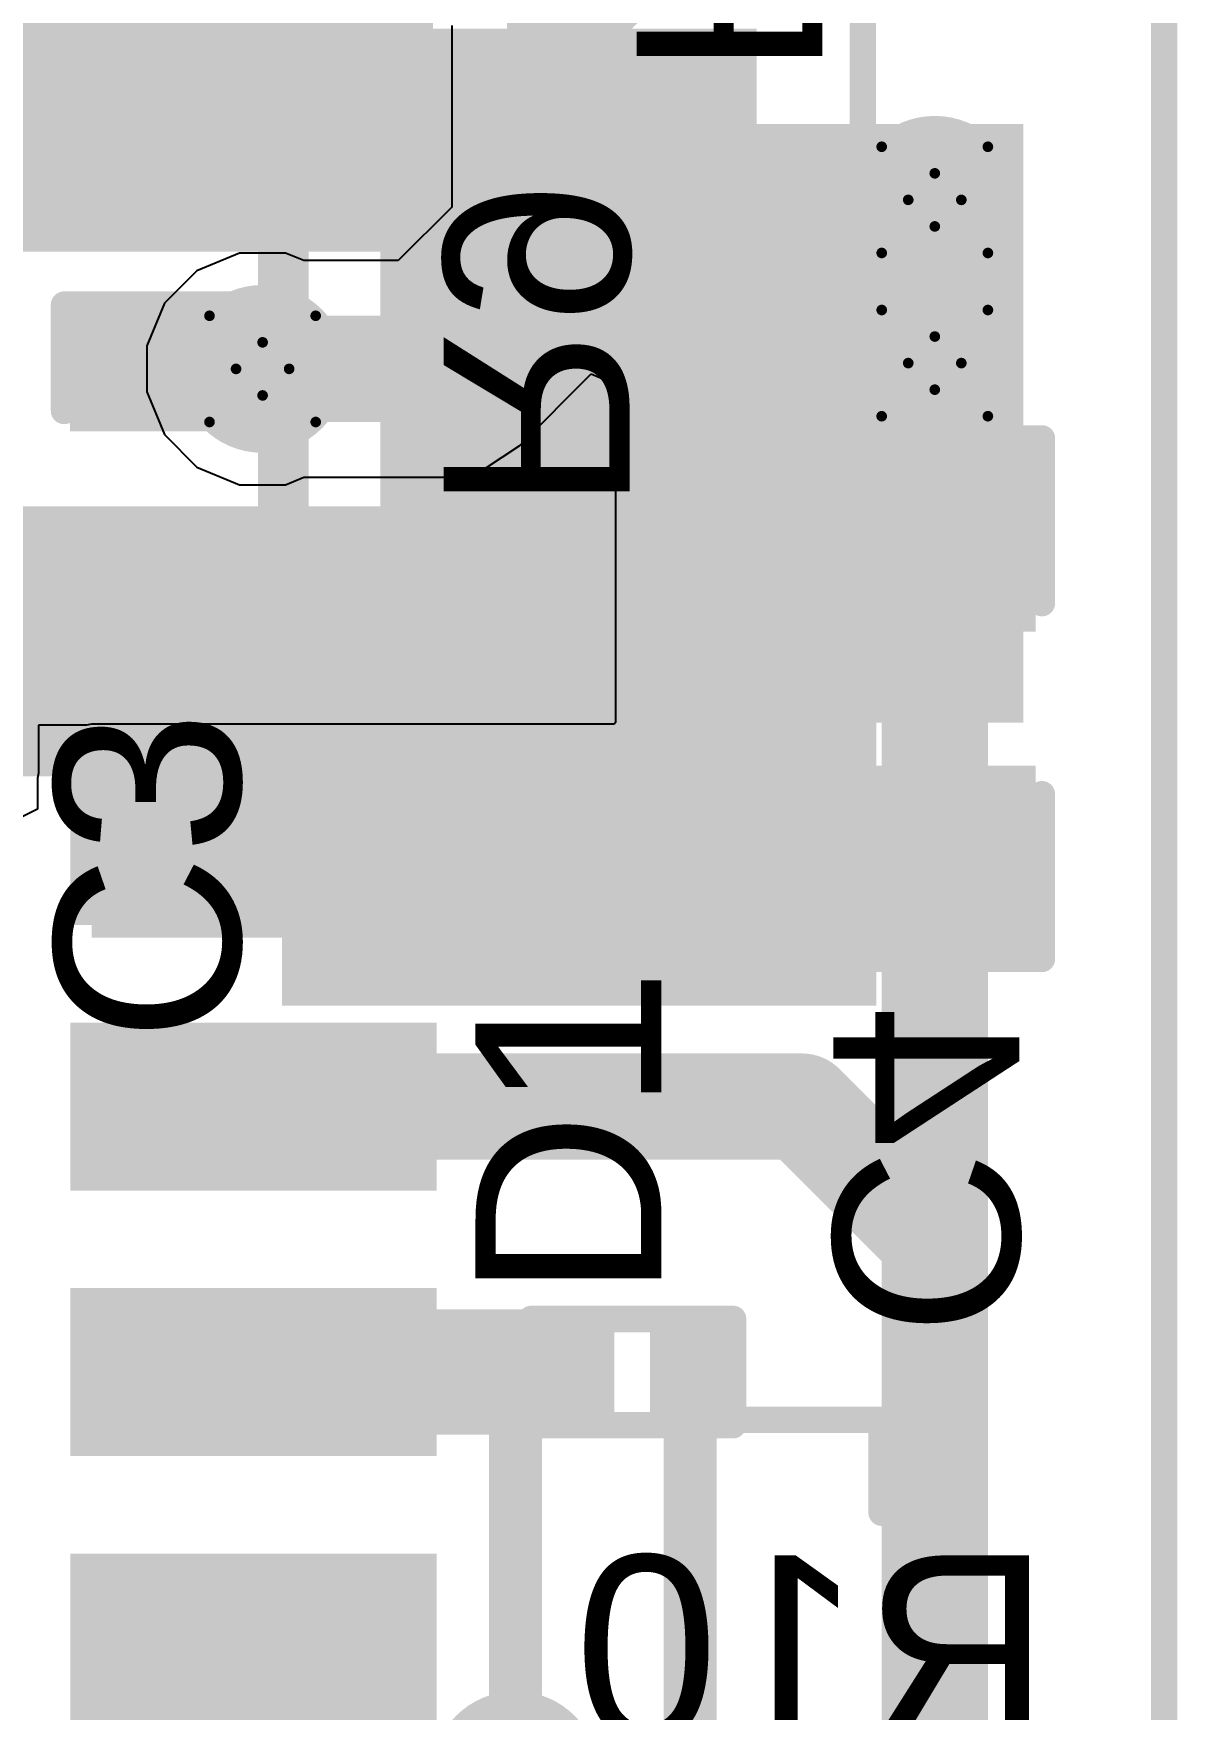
# Model space of a CAD drawing. Header units: inches. Extents: x -0.8 to 12, y -0.1 to 3.7.
# Drawn here: x 1.0862 to 1.3017, y 0.7085 to 1.0241 of the extents above; entities that cross this region are included whole.
import ezdxf

# ---------------------------------------------------------------- set-up
doc = ezdxf.new("R2010")
doc.units = ezdxf.units.IN
doc.header["$MEASUREMENT"] = 0
for name, color, linetype in [('Board Outline', 216, 'Continuous'), ('Bottom Layer', 5, 'Continuous'), ('Bottom Overlay', 54, 'Continuous'), ('Bottom Paste', 16, 'Continuous'), ('Bottom Solder', 6, 'Continuous'), ('Drill Drawing', 1, 'Continuous'), ('Top Layer', 1, 'Continuous'), ('Top Overlay', 2, 'Continuous'), ('Top Paste', 8, 'Continuous'), ('Top Solder', 216, 'Continuous'), ('Via Holes', 16, 'Continuous')]:
    doc.layers.add(name, color=color, linetype=linetype)
doc.styles.add('Arial', font='', dxfattribs={"height": 0.2})
doc.styles.get('Arial').set_extended_font_data('Arial')

# ---------------------------------------------------------------- blocks, each defined once
blk = doc.blocks.new('VMMC0571J150MV_B_6')
at = {"layer": 'Bottom Layer'}
for points in [[(-0.02756, 0.01969), (-0.02756, -0.01969), (-0.15748, -0.01969), (-0.15748, 0.01969)], [(0.15748, 0.01969), (0.15748, -0.01969), (0.02756, -0.01969), (0.02756, 0.01969)]]:
    blk.add_hatch(color=5, dxfattribs=at).paths.add_polyline_path(points)
at = {"layer": 'Bottom Paste'}
for points in [[(-0.02756, 0.01969), (-0.02756, -0.01969), (-0.15748, -0.01969), (-0.15748, 0.01969)], [(0.15748, 0.01969), (0.15748, -0.01969), (0.02756, -0.01969), (0.02756, 0.01969)]]:
    blk.add_hatch(color=16, dxfattribs=at).paths.add_polyline_path(points)
at = {"layer": 'Bottom Solder'}
for points in [[(-0.02356, 0.02369), (-0.02356, -0.02369), (-0.16148, -0.02369), (-0.16148, 0.02369)], [(0.16148, 0.02369), (0.16148, -0.02369), (0.02356, -0.02369), (0.02356, 0.02369)]]:
    blk.add_hatch(color=6, dxfattribs=at).paths.add_polyline_path(points)
at = {"layer": 'Bottom Overlay'}
for points in [[(-0.13, 0.097, 0.005, 0.005, 0), (-0.095, 0.132, 0.005, 0.005, 0)], [(-0.095, 0.132, 0.005, 0.005, 0), (0.131, 0.132, 0.005, 0.005, 0)], [(0.131, 0.053, 0.005, 0.005, 0), (0.131, 0.132, 0.005, 0.005, 0)], [(-0.13, 0.064, 0.005, 0.005, 0), (-0.13, 0.097, 0.005, 0.005, 0)], [(-0.14001, -0.05293, 0.005, 0.005, 0), (-0.14001, -0.02931, 0.005, 0.005, 0)], [(-0.15182, -0.04112, 0.005, 0.005, 0), (-0.1282, -0.04112, 0.005, 0.005, 0)], [(-0.14001, -0.05293, 0.005, 0.005, 0), (-0.14001, -0.04112, 0.005, 0.005, 0)], [(0.131, -0.132, 0.005, 0.005, 0), (0.131, -0.053, 0.005, 0.005, 0)], [(-0.13, -0.097, 0.005, 0.005, 0), (-0.13, -0.064, 0.005, 0.005, 0)], [(-0.13, -0.097, 0.005, 0.005, 0), (-0.095, -0.132, 0.005, 0.005, 0)], [(-0.095, -0.132, 0.005, 0.005, 0), (0.131, -0.132, 0.005, 0.005, 0)]]:
    blk.add_lwpolyline(points, format="xyseb", dxfattribs=at)
for points in [[(-0.09625, 0.132, 0.0025, 0.0025, 1), (-0.09375, 0.132, 0.0025, 0.0025, 1)], [(-0.09625, 0.132, 0.0025, 0.0025, 1), (-0.09375, 0.132, 0.0025, 0.0025, 1)], [(0.12975, 0.132, 0.0025, 0.0025, 1), (0.13225, 0.132, 0.0025, 0.0025, 1)], [(0.12975, 0.132, 0.0025, 0.0025, 1), (0.13225, 0.132, 0.0025, 0.0025, 1)], [(-0.13125, 0.097, 0.0025, 0.0025, 1), (-0.12875, 0.097, 0.0025, 0.0025, 1)], [(-0.13125, 0.097, 0.0025, 0.0025, 1), (-0.12875, 0.097, 0.0025, 0.0025, 1)], [(-0.13125, 0.064, 0.0025, 0.0025, 1), (-0.12875, 0.064, 0.0025, 0.0025, 1)], [(0.12975, 0.053, 0.0025, 0.0025, 1), (0.13225, 0.053, 0.0025, 0.0025, 1)], [(-0.14126, -0.02931, 0.0025, 0.0025, 1), (-0.13876, -0.02931, 0.0025, 0.0025, 1)], [(-0.15307, -0.04112, 0.0025, 0.0025, 1), (-0.15057, -0.04112, 0.0025, 0.0025, 1)], [(-0.14126, -0.04112, 0.0025, 0.0025, 1), (-0.13876, -0.04112, 0.0025, 0.0025, 1)], [(-0.12945, -0.04112, 0.0025, 0.0025, 1), (-0.12695, -0.04112, 0.0025, 0.0025, 1)], [(-0.14126, -0.05293, 0.0025, 0.0025, 1), (-0.13876, -0.05293, 0.0025, 0.0025, 1)], [(-0.14126, -0.05293, 0.0025, 0.0025, 1), (-0.13876, -0.05293, 0.0025, 0.0025, 1)], [(0.12975, -0.053, 0.0025, 0.0025, 1), (0.13225, -0.053, 0.0025, 0.0025, 1)], [(-0.13125, -0.064, 0.0025, 0.0025, 1), (-0.12875, -0.064, 0.0025, 0.0025, 1)], [(-0.13125, -0.097, 0.0025, 0.0025, 1), (-0.12875, -0.097, 0.0025, 0.0025, 1)], [(-0.13125, -0.097, 0.0025, 0.0025, 1), (-0.12875, -0.097, 0.0025, 0.0025, 1)], [(-0.09625, -0.132, 0.0025, 0.0025, 1), (-0.09375, -0.132, 0.0025, 0.0025, 1)], [(-0.09625, -0.132, 0.0025, 0.0025, 1), (-0.09375, -0.132, 0.0025, 0.0025, 1)], [(0.12975, -0.132, 0.0025, 0.0025, 1), (0.13225, -0.132, 0.0025, 0.0025, 1)], [(0.12975, -0.132, 0.0025, 0.0025, 1), (0.13225, -0.132, 0.0025, 0.0025, 1)]]:
    blk.add_lwpolyline(points, format="xyseb", close=True, dxfattribs=at)
blk = doc.blocks.new('8_SOIC_EP_B_19')
at = {"layer": 'Bottom Layer'}
for points in [[(-0.13681, 0.06319), (-0.13681, 0.08681), (-0.07579, 0.08681), (-0.07579, 0.06319)], [(0.07579, 0.06319), (0.07579, 0.08681), (0.13681, 0.08681), (0.13681, 0.06319)], [(-0.05144, -0.06894), (-0.05144, 0.06894), (0.05144, 0.06894), (0.05144, -0.06894)], [(-0.13681, 0.01319), (-0.13681, 0.03681), (-0.07579, 0.03681), (-0.07579, 0.01319)], [(0.07579, 0.01319), (0.07579, 0.03681), (0.13681, 0.03681), (0.13681, 0.01319)], [(-0.13681, -0.03681), (-0.13681, -0.01319), (-0.07579, -0.01319), (-0.07579, -0.03681)], [(0.07579, -0.03681), (0.07579, -0.01319), (0.13681, -0.01319), (0.13681, -0.03681)], [(-0.13681, -0.08681), (-0.13681, -0.06319), (-0.07579, -0.06319), (-0.07579, -0.08681)], [(0.07579, -0.08681), (0.07579, -0.06319), (0.13681, -0.06319), (0.13681, -0.08681)]]:
    blk.add_hatch(color=5, dxfattribs=at).paths.add_polyline_path(points)
at = {"layer": 'Bottom Overlay'}
blk.add_hatch(color=54, dxfattribs=at).paths.add_polyline_path([(-0.072, -0.088), (-0.059, -0.088), (-0.059, -0.062), (-0.072, -0.062)])
at = {"layer": 'Bottom Paste'}
for points in [[(-0.13681, 0.06319), (-0.13681, 0.08681), (-0.07579, 0.08681), (-0.07579, 0.06319)], [(0.07579, 0.06319), (0.07579, 0.08681), (0.13681, 0.08681), (0.13681, 0.06319)], [(-0.05144, -0.06894), (-0.05144, 0.06894), (0.05144, 0.06894), (0.05144, -0.06894)], [(-0.13681, 0.01319), (-0.13681, 0.03681), (-0.07579, 0.03681), (-0.07579, 0.01319)], [(0.07579, 0.01319), (0.07579, 0.03681), (0.13681, 0.03681), (0.13681, 0.01319)], [(-0.13681, -0.03681), (-0.13681, -0.01319), (-0.07579, -0.01319), (-0.07579, -0.03681)], [(0.07579, -0.03681), (0.07579, -0.01319), (0.13681, -0.01319), (0.13681, -0.03681)], [(-0.13681, -0.08681), (-0.13681, -0.06319), (-0.07579, -0.06319), (-0.07579, -0.08681)], [(0.07579, -0.08681), (0.07579, -0.06319), (0.13681, -0.06319), (0.13681, -0.08681)]]:
    blk.add_hatch(color=16, dxfattribs=at).paths.add_polyline_path(points)
at = {"layer": 'Bottom Solder'}
for points in [[(-0.14081, 0.05919), (-0.14081, 0.09081), (-0.07179, 0.09081), (-0.07179, 0.05919)], [(0.07179, 0.05919), (0.07179, 0.09081), (0.14081, 0.09081), (0.14081, 0.05919)], [(-0.05544, -0.07294), (-0.05544, 0.07294), (0.05544, 0.07294), (0.05544, -0.07294)], [(-0.14081, 0.00919), (-0.14081, 0.04081), (-0.07179, 0.04081), (-0.07179, 0.00919)], [(0.07179, 0.00919), (0.07179, 0.04081), (0.14081, 0.04081), (0.14081, 0.00919)], [(-0.14081, -0.04081), (-0.14081, -0.00919), (-0.07179, -0.00919), (-0.07179, -0.04081)], [(0.07179, -0.04081), (0.07179, -0.00919), (0.14081, -0.00919), (0.14081, -0.04081)], [(-0.14081, -0.09081), (-0.14081, -0.05919), (-0.07179, -0.05919), (-0.07179, -0.09081)], [(0.07179, -0.09081), (0.07179, -0.05919), (0.14081, -0.05919), (0.14081, -0.09081)]]:
    blk.add_hatch(color=6, dxfattribs=at).paths.add_polyline_path(points)
at = {"layer": 'Bottom Overlay'}
for points in [[(-0.07837, 0.098, 0.005, 0.005, 0), (0.07837, 0.098, 0.005, 0.005, 0)], [(-0.07837, 0.091, 0.005, 0.005, 0), (-0.07837, 0.098, 0.005, 0.005, 0)], [(0.07837, 0.091, 0.005, 0.005, 0), (0.07837, 0.098, 0.005, 0.005, 0)], [(-0.148, -0.08, 0.005, 0.005, 0), (-0.148, -0.07, 0.005, 0.005, 0)], [(-0.148, -0.07, 0.005, 0.005, 0), (-0.143, -0.075, 0.005, 0.005, 0)], [(-0.148, -0.08, 0.005, 0.005, 0), (-0.143, -0.075, 0.005, 0.005, 0)], [(-0.07837, -0.098, 0.005, 0.005, 0), (-0.07837, -0.091, 0.005, 0.005, 0)], [(0.07837, -0.098, 0.005, 0.005, 0), (0.07837, -0.091, 0.005, 0.005, 0)], [(-0.07837, -0.098, 0.005, 0.005, 0), (0.07837, -0.098, 0.005, 0.005, 0)]]:
    blk.add_lwpolyline(points, format="xyseb", dxfattribs=at)
for points in [[(-0.07962, 0.098, 0.0025, 0.0025, 1), (-0.07712, 0.098, 0.0025, 0.0025, 1)], [(-0.07962, 0.098, 0.0025, 0.0025, 1), (-0.07712, 0.098, 0.0025, 0.0025, 1)], [(0.07712, 0.098, 0.0025, 0.0025, 1), (0.07962, 0.098, 0.0025, 0.0025, 1)], [(0.07712, 0.098, 0.0025, 0.0025, 1), (0.07962, 0.098, 0.0025, 0.0025, 1)], [(-0.07962, 0.091, 0.0025, 0.0025, 1), (-0.07712, 0.091, 0.0025, 0.0025, 1)], [(0.07712, 0.091, 0.0025, 0.0025, 1), (0.07962, 0.091, 0.0025, 0.0025, 1)], [(-0.14925, -0.07, 0.0025, 0.0025, 1), (-0.14675, -0.07, 0.0025, 0.0025, 1)], [(-0.14925, -0.07, 0.0025, 0.0025, 1), (-0.14675, -0.07, 0.0025, 0.0025, 1)], [(-0.14425, -0.075, 0.0025, 0.0025, 1), (-0.14175, -0.075, 0.0025, 0.0025, 1)], [(-0.14425, -0.075, 0.0025, 0.0025, 1), (-0.14175, -0.075, 0.0025, 0.0025, 1)], [(-0.14925, -0.08, 0.0025, 0.0025, 1), (-0.14675, -0.08, 0.0025, 0.0025, 1)], [(-0.14925, -0.08, 0.0025, 0.0025, 1), (-0.14675, -0.08, 0.0025, 0.0025, 1)], [(-0.07962, -0.091, 0.0025, 0.0025, 1), (-0.07712, -0.091, 0.0025, 0.0025, 1)], [(0.07712, -0.091, 0.0025, 0.0025, 1), (0.07962, -0.091, 0.0025, 0.0025, 1)], [(-0.07962, -0.098, 0.0025, 0.0025, 1), (-0.07712, -0.098, 0.0025, 0.0025, 1)], [(-0.07962, -0.098, 0.0025, 0.0025, 1), (-0.07712, -0.098, 0.0025, 0.0025, 1)], [(0.07712, -0.098, 0.0025, 0.0025, 1), (0.07962, -0.098, 0.0025, 0.0025, 1)], [(0.07712, -0.098, 0.0025, 0.0025, 1), (0.07962, -0.098, 0.0025, 0.0025, 1)]]:
    blk.add_lwpolyline(points, format="xyseb", close=True, dxfattribs=at)
blk = doc.blocks.new('RES_0201_B_42')
at = {"layer": 'Bottom Layer'}
for points in [[(-0.01614, 0.00728), (-0.00551, 0.00728), (-0.00551, -0.00728), (-0.01614, -0.00728)], [(0.00551, 0.00728), (0.01614, 0.00728), (0.01614, -0.00728), (0.00551, -0.00728)]]:
    blk.add_hatch(color=5, dxfattribs=at).paths.add_polyline_path(points)
at = {"layer": 'Bottom Paste'}
for points in [[(-0.01614, 0.00728), (-0.00551, 0.00728), (-0.00551, -0.00728), (-0.01614, -0.00728)], [(0.00551, 0.00728), (0.01614, 0.00728), (0.01614, -0.00728), (0.00551, -0.00728)]]:
    blk.add_hatch(color=16, dxfattribs=at).paths.add_polyline_path(points)
at = {"layer": 'Bottom Solder'}
for points in [[(-0.01831, 0.00945), (-0.00335, 0.00945), (-0.00335, -0.00945), (-0.01831, -0.00945)], [(0.00335, 0.00945), (0.01831, 0.00945), (0.01831, -0.00945), (0.00335, -0.00945)]]:
    blk.add_hatch(color=6, dxfattribs=at).paths.add_polyline_path(points)
at = {"layer": 'Bottom Overlay'}
for points in [[(-0.019, -0.01, 0.005, 0.005, 0), (-0.019, 0.01, 0.005, 0.005, 0)], [(-0.019, 0.01, 0.005, 0.005, 0), (0.019, 0.01, 0.005, 0.005, 0)], [(0.019, -0.01, 0.005, 0.005, 0), (0.019, 0.01, 0.005, 0.005, 0)], [(-0.019, -0.01, 0.005, 0.005, 0), (0.019, -0.01, 0.005, 0.005, 0)]]:
    blk.add_lwpolyline(points, format="xyseb", dxfattribs=at)
for points in [[(-0.02025, 0.01, 0.0025, 0.0025, 1), (-0.01775, 0.01, 0.0025, 0.0025, 1)], [(-0.02025, 0.01, 0.0025, 0.0025, 1), (-0.01775, 0.01, 0.0025, 0.0025, 1)], [(0.01775, 0.01, 0.0025, 0.0025, 1), (0.02025, 0.01, 0.0025, 0.0025, 1)], [(0.01775, 0.01, 0.0025, 0.0025, 1), (0.02025, 0.01, 0.0025, 0.0025, 1)], [(-0.02025, -0.01, 0.0025, 0.0025, 1), (-0.01775, -0.01, 0.0025, 0.0025, 1)], [(-0.02025, -0.01, 0.0025, 0.0025, 1), (-0.01775, -0.01, 0.0025, 0.0025, 1)], [(0.01775, -0.01, 0.0025, 0.0025, 1), (0.02025, -0.01, 0.0025, 0.0025, 1)], [(0.01775, -0.01, 0.0025, 0.0025, 1), (0.02025, -0.01, 0.0025, 0.0025, 1)]]:
    blk.add_lwpolyline(points, format="xyseb", close=True, dxfattribs=at)
blk = doc.blocks.new('RES_0201_B_43')
at = {"layer": 'Bottom Layer'}
for points in [[(-0.01614, 0.00728), (-0.00551, 0.00728), (-0.00551, -0.00728), (-0.01614, -0.00728)], [(0.00551, 0.00728), (0.01614, 0.00728), (0.01614, -0.00728), (0.00551, -0.00728)]]:
    blk.add_hatch(color=5, dxfattribs=at).paths.add_polyline_path(points)
at = {"layer": 'Bottom Paste'}
for points in [[(-0.01614, 0.00728), (-0.00551, 0.00728), (-0.00551, -0.00728), (-0.01614, -0.00728)], [(0.00551, 0.00728), (0.01614, 0.00728), (0.01614, -0.00728), (0.00551, -0.00728)]]:
    blk.add_hatch(color=16, dxfattribs=at).paths.add_polyline_path(points)
at = {"layer": 'Bottom Solder'}
for points in [[(-0.01831, 0.00945), (-0.00335, 0.00945), (-0.00335, -0.00945), (-0.01831, -0.00945)], [(0.00335, 0.00945), (0.01831, 0.00945), (0.01831, -0.00945), (0.00335, -0.00945)]]:
    blk.add_hatch(color=6, dxfattribs=at).paths.add_polyline_path(points)
at = {"layer": 'Bottom Overlay'}
for points in [[(-0.019, -0.01, 0.005, 0.005, 0), (-0.019, 0.01, 0.005, 0.005, 0)], [(0.019, 0.01, 0.005, 0.005, 0), (-0.019, 0.01, 0.005, 0.005, 0)], [(0.019, -0.01, 0.005, 0.005, 0), (0.019, 0.01, 0.005, 0.005, 0)], [(0.019, -0.01, 0.005, 0.005, 0), (-0.019, -0.01, 0.005, 0.005, 0)]]:
    blk.add_lwpolyline(points, format="xyseb", dxfattribs=at)
for points in [[(-0.02025, 0.01, 0.0025, 0.0025, 1), (-0.01775, 0.01, 0.0025, 0.0025, 1)], [(-0.02025, 0.01, 0.0025, 0.0025, 1), (-0.01775, 0.01, 0.0025, 0.0025, 1)], [(0.01775, 0.01, 0.0025, 0.0025, 1), (0.02025, 0.01, 0.0025, 0.0025, 1)], [(0.01775, 0.01, 0.0025, 0.0025, 1), (0.02025, 0.01, 0.0025, 0.0025, 1)], [(-0.02025, -0.01, 0.0025, 0.0025, 1), (-0.01775, -0.01, 0.0025, 0.0025, 1)], [(-0.02025, -0.01, 0.0025, 0.0025, 1), (-0.01775, -0.01, 0.0025, 0.0025, 1)], [(0.01775, -0.01, 0.0025, 0.0025, 1), (0.02025, -0.01, 0.0025, 0.0025, 1)], [(0.01775, -0.01, 0.0025, 0.0025, 1), (0.02025, -0.01, 0.0025, 0.0025, 1)]]:
    blk.add_lwpolyline(points, format="xyseb", close=True, dxfattribs=at)
blk = doc.blocks.new('RES_0201_B_44')
at = {"layer": 'Bottom Layer'}
for points in [[(-0.01614, 0.00728), (-0.00551, 0.00728), (-0.00551, -0.00728), (-0.01614, -0.00728)], [(0.00551, 0.00728), (0.01614, 0.00728), (0.01614, -0.00728), (0.00551, -0.00728)]]:
    blk.add_hatch(color=5, dxfattribs=at).paths.add_polyline_path(points)
at = {"layer": 'Bottom Paste'}
for points in [[(-0.01614, 0.00728), (-0.00551, 0.00728), (-0.00551, -0.00728), (-0.01614, -0.00728)], [(0.00551, 0.00728), (0.01614, 0.00728), (0.01614, -0.00728), (0.00551, -0.00728)]]:
    blk.add_hatch(color=16, dxfattribs=at).paths.add_polyline_path(points)
at = {"layer": 'Bottom Solder'}
for points in [[(-0.01831, 0.00945), (-0.00335, 0.00945), (-0.00335, -0.00945), (-0.01831, -0.00945)], [(0.00335, 0.00945), (0.01831, 0.00945), (0.01831, -0.00945), (0.00335, -0.00945)]]:
    blk.add_hatch(color=6, dxfattribs=at).paths.add_polyline_path(points)
at = {"layer": 'Bottom Overlay'}
for points in [[(-0.019, 0.01, 0.005, 0.005, 0), (-0.019, -0.01, 0.005, 0.005, 0)], [(-0.019, 0.01, 0.005, 0.005, 0), (0.019, 0.01, 0.005, 0.005, 0)], [(0.019, 0.01, 0.005, 0.005, 0), (0.019, -0.01, 0.005, 0.005, 0)], [(-0.019, -0.01, 0.005, 0.005, 0), (0.019, -0.01, 0.005, 0.005, 0)]]:
    blk.add_lwpolyline(points, format="xyseb", dxfattribs=at)
for points in [[(-0.02025, 0.01, 0.0025, 0.0025, 1), (-0.01775, 0.01, 0.0025, 0.0025, 1)], [(-0.02025, 0.01, 0.0025, 0.0025, 1), (-0.01775, 0.01, 0.0025, 0.0025, 1)], [(0.01775, 0.01, 0.0025, 0.0025, 1), (0.02025, 0.01, 0.0025, 0.0025, 1)], [(0.01775, 0.01, 0.0025, 0.0025, 1), (0.02025, 0.01, 0.0025, 0.0025, 1)], [(-0.02025, -0.01, 0.0025, 0.0025, 1), (-0.01775, -0.01, 0.0025, 0.0025, 1)], [(-0.02025, -0.01, 0.0025, 0.0025, 1), (-0.01775, -0.01, 0.0025, 0.0025, 1)], [(0.01775, -0.01, 0.0025, 0.0025, 1), (0.02025, -0.01, 0.0025, 0.0025, 1)], [(0.01775, -0.01, 0.0025, 0.0025, 1), (0.02025, -0.01, 0.0025, 0.0025, 1)]]:
    blk.add_lwpolyline(points, format="xyseb", close=True, dxfattribs=at)
blk = doc.blocks.new('SMA_59')
at = {"layer": 'Top Layer'}
for points in [[(-0.12795, 0.03346), (-0.02953, 0.03346), (-0.02953, -0.03346), (-0.12795, -0.03346)], [(0.02953, 0.03346), (0.12795, 0.03346), (0.12795, -0.03346), (0.02953, -0.03346)]]:
    blk.add_hatch(color=1, dxfattribs=at).paths.add_polyline_path(points)
at = {"layer": 'Top Overlay'}
for points in [[(-0.175, -0.05597), (-0.12906, -0.05597), (-0.12906, 0.05598), (-0.175, 0.05598)], [(-0.12992, 0.03638), (-0.1022, 0.03638), (-0.1022, 0.05598), (-0.12992, 0.05598)], [(-0.12992, -0.05598), (-0.1022, -0.05598), (-0.1022, -0.03637), (-0.12992, -0.03637)]]:
    blk.add_hatch(color=2, dxfattribs=at).paths.add_polyline_path(points)
at = {"layer": 'Top Paste'}
for points in [[(-0.12795, 0.03346), (-0.02953, 0.03346), (-0.02953, -0.03346), (-0.12795, -0.03346)], [(0.02953, 0.03346), (0.12795, 0.03346), (0.12795, -0.03346), (0.02953, -0.03346)]]:
    blk.add_hatch(color=8, dxfattribs=at).paths.add_polyline_path(points)
at = {"layer": 'Top Solder'}
for points in [[(-0.13195, 0.03746), (-0.02553, 0.03746), (-0.02553, -0.03746), (-0.13195, -0.03746)], [(0.02553, 0.03746), (0.13195, 0.03746), (0.13195, -0.03746), (0.02553, -0.03746)]]:
    blk.add_hatch(color=216, dxfattribs=at).paths.add_polyline_path(points)
at = {"layer": 'Top Overlay'}
for points in [[(-0.10465, 0.05345, 0.005, 0.005, 0), (0.08115, 0.05345, 0.005, 0.005, 0)], [(0.08115, 0.05345, 0.005, 0.005, 0), (0.08115, 0.03985, 0.005, 0.005, 0)], [(0.08115, -0.03985, 0.005, 0.005, 0), (0.08115, -0.05345, 0.005, 0.005, 0)], [(-0.10465, -0.05345, 0.005, 0.005, 0), (0.08115, -0.05345, 0.005, 0.005, 0)]]:
    blk.add_lwpolyline(points, format="xyseb", dxfattribs=at)
for points in [[(-0.1059, 0.05345, 0.0025, 0.0025, 1), (-0.1034, 0.05345, 0.0025, 0.0025, 1)], [(0.0799, 0.05345, 0.0025, 0.0025, 1), (0.0824, 0.05345, 0.0025, 0.0025, 1)], [(0.0799, 0.05345, 0.0025, 0.0025, 1), (0.0824, 0.05345, 0.0025, 0.0025, 1)], [(0.0799, 0.03985, 0.0025, 0.0025, 1), (0.0824, 0.03985, 0.0025, 0.0025, 1)], [(0.0799, -0.03985, 0.0025, 0.0025, 1), (0.0824, -0.03985, 0.0025, 0.0025, 1)], [(-0.1059, -0.05345, 0.0025, 0.0025, 1), (-0.1034, -0.05345, 0.0025, 0.0025, 1)], [(0.0799, -0.05345, 0.0025, 0.0025, 1), (0.0824, -0.05345, 0.0025, 0.0025, 1)], [(0.0799, -0.05345, 0.0025, 0.0025, 1), (0.0824, -0.05345, 0.0025, 0.0025, 1)]]:
    blk.add_lwpolyline(points, format="xyseb", close=True, dxfattribs=at)
blk = doc.blocks.new('CAP_0603_B_79')
at = {"layer": 'Bottom Layer'}
for points in [[(-0.045, -0.0175), (-0.045, 0.0175), (-0.015, 0.0175), (-0.015, -0.0175)], [(0.015, -0.0175), (0.015, 0.0175), (0.045, 0.0175), (0.045, -0.0175)]]:
    blk.add_hatch(color=5, dxfattribs=at).paths.add_polyline_path(points)
at = {"layer": 'Bottom Paste'}
for points in [[(-0.045, -0.0175), (-0.045, 0.0175), (-0.015, 0.0175), (-0.015, -0.0175)], [(0.015, -0.0175), (0.015, 0.0175), (0.045, 0.0175), (0.045, -0.0175)]]:
    blk.add_hatch(color=16, dxfattribs=at).paths.add_polyline_path(points)
at = {"layer": 'Bottom Solder'}
for points in [[(-0.04736, -0.01986), (-0.04736, 0.01986), (-0.01264, 0.01986), (-0.01264, -0.01986)], [(0.01264, -0.01986), (0.01264, 0.01986), (0.04736, 0.01986), (0.04736, -0.01986)]]:
    blk.add_hatch(color=6, dxfattribs=at).paths.add_polyline_path(points)
at = {"layer": 'Bottom Overlay'}
for points in [[(-0.049, 0.021, 0.005, 0.005, 0), (-0.049, -0.021, 0.005, 0.005, 0)], [(-0.049, 0.021, 0.005, 0.005, 0), (-0.018, 0.021, 0.005, 0.005, 0)], [(0.018, 0.021, 0.005, 0.005, 0), (0.049, 0.021, 0.005, 0.005, 0)], [(0.049, 0.021, 0.005, 0.005, 0), (0.049, -0.021, 0.005, 0.005, 0)], [(-0.049, -0.021, 0.005, 0.005, 0), (-0.018, -0.021, 0.005, 0.005, 0)], [(0.018, -0.021, 0.005, 0.005, 0), (0.049, -0.021, 0.005, 0.005, 0)]]:
    blk.add_lwpolyline(points, format="xyseb", dxfattribs=at)
for points in [[(-0.05025, 0.021, 0.0025, 0.0025, 1), (-0.04775, 0.021, 0.0025, 0.0025, 1)], [(-0.05025, 0.021, 0.0025, 0.0025, 1), (-0.04775, 0.021, 0.0025, 0.0025, 1)], [(-0.01925, 0.021, 0.0025, 0.0025, 1), (-0.01675, 0.021, 0.0025, 0.0025, 1)], [(0.01675, 0.021, 0.0025, 0.0025, 1), (0.01925, 0.021, 0.0025, 0.0025, 1)], [(0.04775, 0.021, 0.0025, 0.0025, 1), (0.05025, 0.021, 0.0025, 0.0025, 1)], [(0.04775, 0.021, 0.0025, 0.0025, 1), (0.05025, 0.021, 0.0025, 0.0025, 1)], [(-0.05025, -0.021, 0.0025, 0.0025, 1), (-0.04775, -0.021, 0.0025, 0.0025, 1)], [(-0.05025, -0.021, 0.0025, 0.0025, 1), (-0.04775, -0.021, 0.0025, 0.0025, 1)], [(-0.01925, -0.021, 0.0025, 0.0025, 1), (-0.01675, -0.021, 0.0025, 0.0025, 1)], [(0.01675, -0.021, 0.0025, 0.0025, 1), (0.01925, -0.021, 0.0025, 0.0025, 1)], [(0.04775, -0.021, 0.0025, 0.0025, 1), (0.05025, -0.021, 0.0025, 0.0025, 1)], [(0.04775, -0.021, 0.0025, 0.0025, 1), (0.05025, -0.021, 0.0025, 0.0025, 1)]]:
    blk.add_lwpolyline(points, format="xyseb", close=True, dxfattribs=at)
blk = doc.blocks.new('CAP_0402_80')
at = {"layer": 'Top Layer'}
for points in [[(-0.0275, -0.0125), (-0.0275, 0.0125), (-0.0095, 0.0125), (-0.0095, -0.0125)], [(0.0095, -0.0125), (0.0095, 0.0125), (0.0275, 0.0125), (0.0275, -0.0125)]]:
    blk.add_hatch(color=1, dxfattribs=at).paths.add_polyline_path(points)
at = {"layer": 'Top Paste'}
for points in [[(-0.0275, -0.0125), (-0.0275, 0.0125), (-0.0095, 0.0125), (-0.0095, -0.0125)], [(0.0095, -0.0125), (0.0095, 0.0125), (0.0275, 0.0125), (0.0275, -0.0125)]]:
    blk.add_hatch(color=8, dxfattribs=at).paths.add_polyline_path(points)
at = {"layer": 'Top Solder'}
for points in [[(-0.02986, -0.01486), (-0.02986, 0.01486), (-0.00714, 0.01486), (-0.00714, -0.01486)], [(0.00714, -0.01486), (0.00714, 0.01486), (0.02986, 0.01486), (0.02986, -0.01486)]]:
    blk.add_hatch(color=216, dxfattribs=at).paths.add_polyline_path(points)
at = {"layer": 'Top Overlay'}
for points in [[(-0.031, -0.016, 0.005, 0.005, 0), (-0.031, 0.016, 0.005, 0.005, 0)], [(-0.011, 0.016, 0.005, 0.005, 0), (-0.031, 0.016, 0.005, 0.005, 0)], [(0.031, 0.016, 0.005, 0.005, 0), (0.011, 0.016, 0.005, 0.005, 0)], [(0.031, -0.016, 0.005, 0.005, 0), (0.031, 0.016, 0.005, 0.005, 0)], [(-0.011, -0.016, 0.005, 0.005, 0), (-0.031, -0.016, 0.005, 0.005, 0)], [(0.031, -0.016, 0.005, 0.005, 0), (0.011, -0.016, 0.005, 0.005, 0)]]:
    blk.add_lwpolyline(points, format="xyseb", dxfattribs=at)
for points in [[(-0.03225, 0.016, 0.0025, 0.0025, 1), (-0.02975, 0.016, 0.0025, 0.0025, 1)], [(-0.03225, 0.016, 0.0025, 0.0025, 1), (-0.02975, 0.016, 0.0025, 0.0025, 1)], [(-0.01225, 0.016, 0.0025, 0.0025, 1), (-0.00975, 0.016, 0.0025, 0.0025, 1)], [(0.00975, 0.016, 0.0025, 0.0025, 1), (0.01225, 0.016, 0.0025, 0.0025, 1)], [(0.02975, 0.016, 0.0025, 0.0025, 1), (0.03225, 0.016, 0.0025, 0.0025, 1)], [(0.02975, 0.016, 0.0025, 0.0025, 1), (0.03225, 0.016, 0.0025, 0.0025, 1)], [(-0.03225, -0.016, 0.0025, 0.0025, 1), (-0.02975, -0.016, 0.0025, 0.0025, 1)], [(-0.03225, -0.016, 0.0025, 0.0025, 1), (-0.02975, -0.016, 0.0025, 0.0025, 1)], [(-0.01225, -0.016, 0.0025, 0.0025, 1), (-0.00975, -0.016, 0.0025, 0.0025, 1)], [(0.00975, -0.016, 0.0025, 0.0025, 1), (0.01225, -0.016, 0.0025, 0.0025, 1)], [(0.02975, -0.016, 0.0025, 0.0025, 1), (0.03225, -0.016, 0.0025, 0.0025, 1)], [(0.02975, -0.016, 0.0025, 0.0025, 1), (0.03225, -0.016, 0.0025, 0.0025, 1)]]:
    blk.add_lwpolyline(points, format="xyseb", close=True, dxfattribs=at)

msp = doc.modelspace()

# ---------------------------------------------------------------- hatches: boundary and pattern name
at = {"layer": 'Bottom Layer'}
for points in [[(1.20609, 0.89432), (1.27267, 0.89432), (1.27267, 1.007), (1.20609, 1.007)], [(1.20609, 0.89432), (1.27267, 0.89432), (1.27267, 0.94381), (1.20609, 0.94381)], [(1.09718, 0.89432), (1.19014, 0.89432), (1.19014, 0.92881), (1.09718, 0.92881)], [(1.09718, 0.85381), (1.27267, 0.85381), (1.27267, 0.88381), (1.09718, 0.88381)], [(1.11429, 0.76019), (1.19349, 0.76019), (1.19349, 0.78381), (1.11429, 0.78381)], [(1.09718, 0.71019), (1.1582, 0.71019), (1.1582, 0.73381), (1.09718, 0.73381)], [(1.105, 0.66072), (1.1522, 0.66072), (1.1522, 0.73381), (1.105, 0.73381)]]:
    msp.add_hatch(color=5, dxfattribs=at).paths.add_polyline_path(points)
h = msp.add_hatch(color=5, dxfattribs=at)
edge = h.paths.add_edge_path()
edge.add_arc((1.256, 0.99274), 0.01181, 0, 360)
h = msp.add_hatch(color=5, dxfattribs=at)
edge = h.paths.add_edge_path()
edge.add_arc((1.12939, 0.96091), 0.01181, 0, 360)
h = msp.add_hatch(color=5, dxfattribs=at)
edge = h.paths.add_edge_path()
edge.add_arc((1.256, 0.962), 0.01181, 0, 360)
at = {"layer": 'Bottom Solder'}
h = msp.add_hatch(color=6, dxfattribs=at)
edge = h.paths.add_edge_path()
edge.add_arc((1.256, 0.99274), 0.01581, 0, 360)
h = msp.add_hatch(color=6, dxfattribs=at)
edge = h.paths.add_edge_path()
edge.add_arc((1.12939, 0.96091), 0.01581, 0, 360)
h = msp.add_hatch(color=6, dxfattribs=at)
edge = h.paths.add_edge_path()
edge.add_arc((1.256, 0.962), 0.01581, 0, 360)
h = msp.add_hatch(color=6, dxfattribs=at)
edge = h.paths.add_edge_path()
edge.add_arc((1.17701, 0.69609), 0.01581, 0, 360)
at = {"layer": 'Top Layer'}
for points in [[(0.7603, 0.983), (1.22246, 0.983), (1.22246, 1.025), (0.7603, 1.025)], [(1.0955, 0.9515), (1.14068, 0.9515), (1.14068, 0.9697), (1.0955, 0.9697)], [(1.04819, 0.88419), (1.22246, 0.88419), (1.22246, 0.935), (1.04819, 0.935)]]:
    msp.add_hatch(color=1, dxfattribs=at).paths.add_polyline_path(points)
h = msp.add_hatch(color=1, dxfattribs=at)
edge = h.paths.add_edge_path()
edge.add_arc((1.256, 0.99274), 0.01181, 0, 360)
h = msp.add_hatch(color=1, dxfattribs=at)
edge = h.paths.add_edge_path()
edge.add_arc((1.12939, 0.96091), 0.01181, 0, 360)
h = msp.add_hatch(color=1, dxfattribs=at)
edge = h.paths.add_edge_path()
edge.add_arc((1.256, 0.962), 0.01181, 0, 360)
at = {"layer": 'Top Solder'}
h = msp.add_hatch(color=216, dxfattribs=at)
edge = h.paths.add_edge_path()
edge.add_arc((1.256, 0.99274), 0.01581, 0, 360)
h = msp.add_hatch(color=216, dxfattribs=at)
edge = h.paths.add_edge_path()
edge.add_arc((1.12939, 0.96091), 0.01581, 0, 360)
h = msp.add_hatch(color=216, dxfattribs=at)
edge = h.paths.add_edge_path()
edge.add_arc((1.256, 0.962), 0.01581, 0, 360)
h = msp.add_hatch(color=216, dxfattribs=at)
edge = h.paths.add_edge_path()
edge.add_arc((1.17701, 0.69609), 0.01581, 0, 360)
at = {"layer": 'Via Holes'}
h = msp.add_hatch(color=7, dxfattribs=at)
edge = h.paths.add_edge_path()
edge.add_arc((1.256, 0.99274), 0.00591, 0, 360)
h = msp.add_hatch(color=7, dxfattribs=at)
edge = h.paths.add_edge_path()
edge.add_arc((1.12939, 0.96091), 0.00591, 0, 360)
h = msp.add_hatch(color=7, dxfattribs=at)
edge = h.paths.add_edge_path()
edge.add_arc((1.256, 0.962), 0.00591, 0, 360)

# ---------------------------------------------------------------- linework, layer by layer
at = {"layer": 'Board Outline'}
msp.add_lwpolyline([(1.29921, 0, 0.005, 0.005, 0), (1.29921, 1.95441, 0.005, 0.005, 0)], format="xyseb", dxfattribs=at)
at = {"layer": 'Bottom Layer'}
for p, q in [((1.16504, 1.02559), (1.16504, 0.99139)), ((1.16504, 0.99139), (1.15495, 0.9813)), ((1.12505, 0.98272), (1.11703, 0.9794)), ((1.13373, 0.98272), (1.12505, 0.98272)), ((1.13715, 0.9813), (1.13373, 0.98272)), ((1.11703, 0.9794), (1.1109, 0.97326)), ((1.15495, 0.9813), (1.13715, 0.9813)), ((1.1109, 0.97326), (1.10758, 0.96525)), ((1.10758, 0.96525), (1.10758, 0.95657)), ((1.17781, 0.94649), (1.19127, 0.95995)), ((1.19127, 0.95995), (1.19589, 0.95803)), ((1.10758, 0.95657), (1.1109, 0.94855)), ((1.19589, 0.95803), (1.19589, 0.94381)), ((1.1109, 0.94855), (1.11703, 0.94242)), ((1.1712, 0.94207), (1.17781, 0.94649)), ((1.19589, 0.94381), (1.19589, 0.89432)), ((1.11703, 0.94242), (1.12505, 0.9391)), ((1.13373, 0.9391), (1.13715, 0.94052)), ((1.13715, 0.94052), (1.16339, 0.94052)), ((1.16339, 0.94052), (1.1712, 0.94207)), ((1.12505, 0.9391), (1.13373, 0.9391)), ((1.09619, 0.89381), (1.08718, 0.89381)), ((1.08718, 0.89381), (1.08718, 0.8848)), ((1.09718, 0.89401), (1.09619, 0.89381)), ((1.19563, 0.89401), (1.09718, 0.89401)), ((1.19589, 0.89432), (1.19563, 0.89401)), ((1.08718, 0.8848), (1.08698, 0.88381)), ((1.08698, 0.88381), (1.08698, 0.87798)), ((1.08698, 0.87798), (1.08283, 0.87594))]:
    msp.add_line(p, q, dxfattribs=at)
for points in [[(1.18543, 1.02559, 0.02, 0.02, 0), (1.20384, 1.044, 0.02, 0.02, 0)], [(1.18543, 0.98294, 0.02, 0.02, 0), (1.18543, 1.02559, 0.02, 0.02, 0)], [(1.16339, 0.96091, 0.02, 0.02, 0), (1.18543, 0.98294, 0.02, 0.02, 0)], [(1.12939, 0.96091, 0.02, 0.02, 0), (1.16339, 0.96091, 0.02, 0.02, 0)], [(1.12769, 0.822, 0.02, 0.02, 0), (1.231, 0.822, 0.02, 0.02, 0)], [(1.231, 0.822, 0.02, 0.02, 0), (1.256, 0.797, 0.02, 0.02, 0)], [(1.256, 0.66169, 0.02, 0.02, 0), (1.256, 0.797, 0.02, 0.02, 0)], [(1.20991, 0.675, 0.01, 0.01, 0), (1.20991, 0.77191, 0.01, 0.01, 0)], [(1.17557, 0.772, 0.008, 0.008, 0), (1.17701, 0.77056, 0.008, 0.008, 0)], [(1.17701, 0.69609, 0.01, 0.01, 0), (1.17701, 0.77056, 0.01, 0.01, 0)], [(1.20983, 0.772, 0.008, 0.008, 0), (1.20991, 0.77191, 0.008, 0.008, 0)]]:
    msp.add_lwpolyline(points, format="xyseb", dxfattribs=at)
for points in [[(1.18043, 1.02559, 0.01, 0.01, 1), (1.19043, 1.02559, 0.01, 0.01, 1)], [(1.18043, 1.02559, 0.01, 0.01, 1), (1.19043, 1.02559, 0.01, 0.01, 1)], [(1.18043, 0.98294, 0.01, 0.01, 1), (1.19043, 0.98294, 0.01, 0.01, 1)], [(1.18043, 0.98294, 0.01, 0.01, 1), (1.19043, 0.98294, 0.01, 0.01, 1)], [(1.12439, 0.96091, 0.01, 0.01, 1), (1.13439, 0.96091, 0.01, 0.01, 1)], [(1.15839, 0.96091, 0.01, 0.01, 1), (1.16839, 0.96091, 0.01, 0.01, 1)], [(1.15839, 0.96091, 0.01, 0.01, 1), (1.16839, 0.96091, 0.01, 0.01, 1)], [(1.12269, 0.822, 0.01, 0.01, 1), (1.13269, 0.822, 0.01, 0.01, 1)], [(1.226, 0.822, 0.01, 0.01, 1), (1.236, 0.822, 0.01, 0.01, 1)], [(1.226, 0.822, 0.01, 0.01, 1), (1.236, 0.822, 0.01, 0.01, 1)], [(1.251, 0.797, 0.01, 0.01, 1), (1.261, 0.797, 0.01, 0.01, 1)], [(1.251, 0.797, 0.01, 0.01, 1), (1.261, 0.797, 0.01, 0.01, 1)], [(1.20741, 0.77191, 0.005, 0.005, 1), (1.21241, 0.77191, 0.005, 0.005, 1)], [(1.17357, 0.772, 0.004, 0.004, 1), (1.17757, 0.772, 0.004, 0.004, 1)], [(1.17451, 0.77056, 0.005, 0.005, 1), (1.17951, 0.77056, 0.005, 0.005, 1)], [(1.17501, 0.77056, 0.004, 0.004, 1), (1.17901, 0.77056, 0.004, 0.004, 1)], [(1.20783, 0.772, 0.004, 0.004, 1), (1.21183, 0.772, 0.004, 0.004, 1)], [(1.20791, 0.77191, 0.004, 0.004, 1), (1.21191, 0.77191, 0.004, 0.004, 1)]]:
    msp.add_lwpolyline(points, format="xyseb", close=True, dxfattribs=at)
at = {"layer": 'Bottom Overlay'}
for points in [[(1.217, 0.90781, 0.005, 0.005, 0), (1.217, 1.001, 0.005, 0.005, 0)], [(1.21337, 0.90781, 0.005, 0.005, 0), (1.217, 0.90781, 0.005, 0.005, 0)], [(1.218, 0.763, 0.005, 0.005, 0), (1.246, 0.763, 0.005, 0.005, 0)], [(1.246, 0.74553, 0.005, 0.005, 0), (1.246, 0.763, 0.005, 0.005, 0)]]:
    msp.add_lwpolyline(points, format="xyseb", dxfattribs=at)
for points in [[(1.21575, 1.001, 0.0025, 0.0025, 1), (1.21825, 1.001, 0.0025, 0.0025, 1)], [(1.21212, 0.90781, 0.0025, 0.0025, 1), (1.21462, 0.90781, 0.0025, 0.0025, 1)], [(1.21575, 0.90781, 0.0025, 0.0025, 1), (1.21825, 0.90781, 0.0025, 0.0025, 1)], [(1.21575, 0.90781, 0.0025, 0.0025, 1), (1.21825, 0.90781, 0.0025, 0.0025, 1)], [(1.21675, 0.763, 0.0025, 0.0025, 1), (1.21925, 0.763, 0.0025, 0.0025, 1)], [(1.24475, 0.763, 0.0025, 0.0025, 1), (1.24725, 0.763, 0.0025, 0.0025, 1)], [(1.24475, 0.763, 0.0025, 0.0025, 1), (1.24725, 0.763, 0.0025, 0.0025, 1)], [(1.24475, 0.74553, 0.0025, 0.0025, 1), (1.24725, 0.74553, 0.0025, 0.0025, 1)]]:
    msp.add_lwpolyline(points, format="xyseb", close=True, dxfattribs=at)
at = {"layer": 'Drill Drawing'}
for points in [[(1.246, 1.00274, 0.002, 0.002, 0), (1.256, 0.99774, 0.002, 0.002, 0)], [(1.246, 1.00274, 0.002, 0.002, 0), (1.251, 0.99274, 0.002, 0.002, 0)], [(1.256, 0.99774, 0.002, 0.002, 0), (1.266, 1.00274, 0.002, 0.002, 0)], [(1.261, 0.99274, 0.002, 0.002, 0), (1.266, 1.00274, 0.002, 0.002, 0)], [(1.246, 0.98274, 0.002, 0.002, 0), (1.251, 0.99274, 0.002, 0.002, 0)], [(1.261, 0.99274, 0.002, 0.002, 0), (1.266, 0.98274, 0.002, 0.002, 0)], [(1.246, 0.98274, 0.002, 0.002, 0), (1.256, 0.98774, 0.002, 0.002, 0)], [(1.256, 0.98774, 0.002, 0.002, 0), (1.266, 0.98274, 0.002, 0.002, 0)], [(1.246, 0.972, 0.002, 0.002, 0), (1.256, 0.967, 0.002, 0.002, 0)], [(1.246, 0.972, 0.002, 0.002, 0), (1.251, 0.962, 0.002, 0.002, 0)], [(1.256, 0.967, 0.002, 0.002, 0), (1.266, 0.972, 0.002, 0.002, 0)], [(1.261, 0.962, 0.002, 0.002, 0), (1.266, 0.972, 0.002, 0.002, 0)], [(1.11939, 0.97091, 0.002, 0.002, 0), (1.12939, 0.96591, 0.002, 0.002, 0)], [(1.11939, 0.97091, 0.002, 0.002, 0), (1.12439, 0.96091, 0.002, 0.002, 0)], [(1.12939, 0.96591, 0.002, 0.002, 0), (1.13939, 0.97091, 0.002, 0.002, 0)], [(1.13439, 0.96091, 0.002, 0.002, 0), (1.13939, 0.97091, 0.002, 0.002, 0)], [(1.246, 0.952, 0.002, 0.002, 0), (1.251, 0.962, 0.002, 0.002, 0)], [(1.261, 0.962, 0.002, 0.002, 0), (1.266, 0.952, 0.002, 0.002, 0)], [(1.11939, 0.95091, 0.002, 0.002, 0), (1.12439, 0.96091, 0.002, 0.002, 0)], [(1.13439, 0.96091, 0.002, 0.002, 0), (1.13939, 0.95091, 0.002, 0.002, 0)], [(1.11939, 0.95091, 0.002, 0.002, 0), (1.12939, 0.95591, 0.002, 0.002, 0)], [(1.12939, 0.95591, 0.002, 0.002, 0), (1.13939, 0.95091, 0.002, 0.002, 0)], [(1.246, 0.952, 0.002, 0.002, 0), (1.256, 0.957, 0.002, 0.002, 0)], [(1.256, 0.957, 0.002, 0.002, 0), (1.266, 0.952, 0.002, 0.002, 0)]]:
    msp.add_lwpolyline(points, format="xyseb", dxfattribs=at)
for points in [[(1.2455, 1.00274, 0.001, 0.001, 1), (1.2465, 1.00274, 0.001, 0.001, 1)], [(1.2455, 1.00274, 0.001, 0.001, 1), (1.2465, 1.00274, 0.001, 0.001, 1)], [(1.2655, 1.00274, 0.001, 0.001, 1), (1.2665, 1.00274, 0.001, 0.001, 1)], [(1.2655, 1.00274, 0.001, 0.001, 1), (1.2665, 1.00274, 0.001, 0.001, 1)], [(1.2555, 0.99774, 0.001, 0.001, 1), (1.2565, 0.99774, 0.001, 0.001, 1)], [(1.2555, 0.99774, 0.001, 0.001, 1), (1.2565, 0.99774, 0.001, 0.001, 1)], [(1.2505, 0.99274, 0.001, 0.001, 1), (1.2515, 0.99274, 0.001, 0.001, 1)], [(1.2505, 0.99274, 0.001, 0.001, 1), (1.2515, 0.99274, 0.001, 0.001, 1)], [(1.2605, 0.99274, 0.001, 0.001, 1), (1.2615, 0.99274, 0.001, 0.001, 1)], [(1.2605, 0.99274, 0.001, 0.001, 1), (1.2615, 0.99274, 0.001, 0.001, 1)], [(1.2555, 0.98774, 0.001, 0.001, 1), (1.2565, 0.98774, 0.001, 0.001, 1)], [(1.2555, 0.98774, 0.001, 0.001, 1), (1.2565, 0.98774, 0.001, 0.001, 1)], [(1.2455, 0.98274, 0.001, 0.001, 1), (1.2465, 0.98274, 0.001, 0.001, 1)], [(1.2455, 0.98274, 0.001, 0.001, 1), (1.2465, 0.98274, 0.001, 0.001, 1)], [(1.2655, 0.98274, 0.001, 0.001, 1), (1.2665, 0.98274, 0.001, 0.001, 1)], [(1.2655, 0.98274, 0.001, 0.001, 1), (1.2665, 0.98274, 0.001, 0.001, 1)], [(1.2455, 0.972, 0.001, 0.001, 1), (1.2465, 0.972, 0.001, 0.001, 1)], [(1.2455, 0.972, 0.001, 0.001, 1), (1.2465, 0.972, 0.001, 0.001, 1)], [(1.2655, 0.972, 0.001, 0.001, 1), (1.2665, 0.972, 0.001, 0.001, 1)], [(1.2655, 0.972, 0.001, 0.001, 1), (1.2665, 0.972, 0.001, 0.001, 1)], [(1.11889, 0.97091, 0.001, 0.001, 1), (1.11989, 0.97091, 0.001, 0.001, 1)], [(1.11889, 0.97091, 0.001, 0.001, 1), (1.11989, 0.97091, 0.001, 0.001, 1)], [(1.13889, 0.97091, 0.001, 0.001, 1), (1.13989, 0.97091, 0.001, 0.001, 1)], [(1.13889, 0.97091, 0.001, 0.001, 1), (1.13989, 0.97091, 0.001, 0.001, 1)], [(1.12889, 0.96591, 0.001, 0.001, 1), (1.12989, 0.96591, 0.001, 0.001, 1)], [(1.12889, 0.96591, 0.001, 0.001, 1), (1.12989, 0.96591, 0.001, 0.001, 1)], [(1.2555, 0.967, 0.001, 0.001, 1), (1.2565, 0.967, 0.001, 0.001, 1)], [(1.2555, 0.967, 0.001, 0.001, 1), (1.2565, 0.967, 0.001, 0.001, 1)], [(1.2505, 0.962, 0.001, 0.001, 1), (1.2515, 0.962, 0.001, 0.001, 1)], [(1.2505, 0.962, 0.001, 0.001, 1), (1.2515, 0.962, 0.001, 0.001, 1)], [(1.2605, 0.962, 0.001, 0.001, 1), (1.2615, 0.962, 0.001, 0.001, 1)], [(1.2605, 0.962, 0.001, 0.001, 1), (1.2615, 0.962, 0.001, 0.001, 1)], [(1.12389, 0.96091, 0.001, 0.001, 1), (1.12489, 0.96091, 0.001, 0.001, 1)], [(1.12389, 0.96091, 0.001, 0.001, 1), (1.12489, 0.96091, 0.001, 0.001, 1)], [(1.13389, 0.96091, 0.001, 0.001, 1), (1.13489, 0.96091, 0.001, 0.001, 1)], [(1.13389, 0.96091, 0.001, 0.001, 1), (1.13489, 0.96091, 0.001, 0.001, 1)], [(1.12889, 0.95591, 0.001, 0.001, 1), (1.12989, 0.95591, 0.001, 0.001, 1)], [(1.12889, 0.95591, 0.001, 0.001, 1), (1.12989, 0.95591, 0.001, 0.001, 1)], [(1.2555, 0.957, 0.001, 0.001, 1), (1.2565, 0.957, 0.001, 0.001, 1)], [(1.2555, 0.957, 0.001, 0.001, 1), (1.2565, 0.957, 0.001, 0.001, 1)], [(1.11889, 0.95091, 0.001, 0.001, 1), (1.11989, 0.95091, 0.001, 0.001, 1)], [(1.11889, 0.95091, 0.001, 0.001, 1), (1.11989, 0.95091, 0.001, 0.001, 1)], [(1.13889, 0.95091, 0.001, 0.001, 1), (1.13989, 0.95091, 0.001, 0.001, 1)], [(1.13889, 0.95091, 0.001, 0.001, 1), (1.13989, 0.95091, 0.001, 0.001, 1)], [(1.2455, 0.952, 0.001, 0.001, 1), (1.2465, 0.952, 0.001, 0.001, 1)], [(1.2455, 0.952, 0.001, 0.001, 1), (1.2465, 0.952, 0.001, 0.001, 1)], [(1.2655, 0.952, 0.001, 0.001, 1), (1.2665, 0.952, 0.001, 0.001, 1)], [(1.2655, 0.952, 0.001, 0.001, 1), (1.2665, 0.952, 0.001, 0.001, 1)]]:
    msp.add_lwpolyline(points, format="xyseb", close=True, dxfattribs=at)
at = {"layer": 'Top Layer'}
for points in [[(1.256, 0.962, 0.02, 0.02, 0), (1.256, 0.99274, 0.02, 0.02, 0)], [(1.256, 0.209, 0.02, 0.02, 0), (1.256, 0.962, 0.02, 0.02, 0)]]:
    msp.add_lwpolyline(points, format="xyseb", dxfattribs=at)
for points in [[(1.251, 0.99274, 0.01, 0.01, 1), (1.261, 0.99274, 0.01, 0.01, 1)], [(1.251, 0.962, 0.01, 0.01, 1), (1.261, 0.962, 0.01, 0.01, 1)], [(1.251, 0.962, 0.01, 0.01, 1), (1.261, 0.962, 0.01, 0.01, 1)]]:
    msp.add_lwpolyline(points, format="xyseb", close=True, dxfattribs=at)

# ---------------------------------------------------------------- block references
for name, p in [('VMMC0571J150MV_B_6', (1, 1.044)), ('8_SOIC_EP_B_19', (1.02139, 0.797)), ('RES_0201_B_42', (1.199, 0.772))]:
    msp.add_blockref(name, p)
for name, p, rotation in [('SMA_59', (1.189, 1.016), 90), ('CAP_0402_80', (1.108, 0.942), 270), ('CAP_0603_B_79', (1.25517, 0.89881), 90), ('RES_0201_B_43', (1.18286, 0.88881), 270), ('RES_0201_B_44', (1.21337, 0.88881), 90)]:
    msp.add_blockref(name, p, dxfattribs=dict(rotation=rotation))

# ---------------------------------------------------------------- texts
at = {"layer": 'Bottom Overlay', "style": 'Arial', "text_generation_flag": 2}
for s, p in [('R8', (1.19983, 1.01584)), ('R9', (1.16351, 0.93384)), ('C4', (1.2369, 0.77872))]:
    msp.add_text(s, height=0.035, rotation=270, dxfattribs=at).set_placement(p)
msp.add_text('R10', height=0.035, dxfattribs=at).set_placement((1.27778, 0.70248))
at = {"layer": 'Top Overlay', "style": 'Arial'}
for s, p in [('C3', (1.12518, 0.83412)), ('D1', (1.20449, 0.78567))]:
    msp.add_text(s, height=0.035, rotation=90, dxfattribs=at).set_placement(p)

doc.saveas('drawing.dxf')
